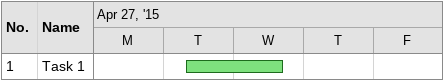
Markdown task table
| ID | Task | Start | Finish |
|---|---|---|---|
| 1 | Task 1 | 2015-04-28 | 2015-04-29 |
